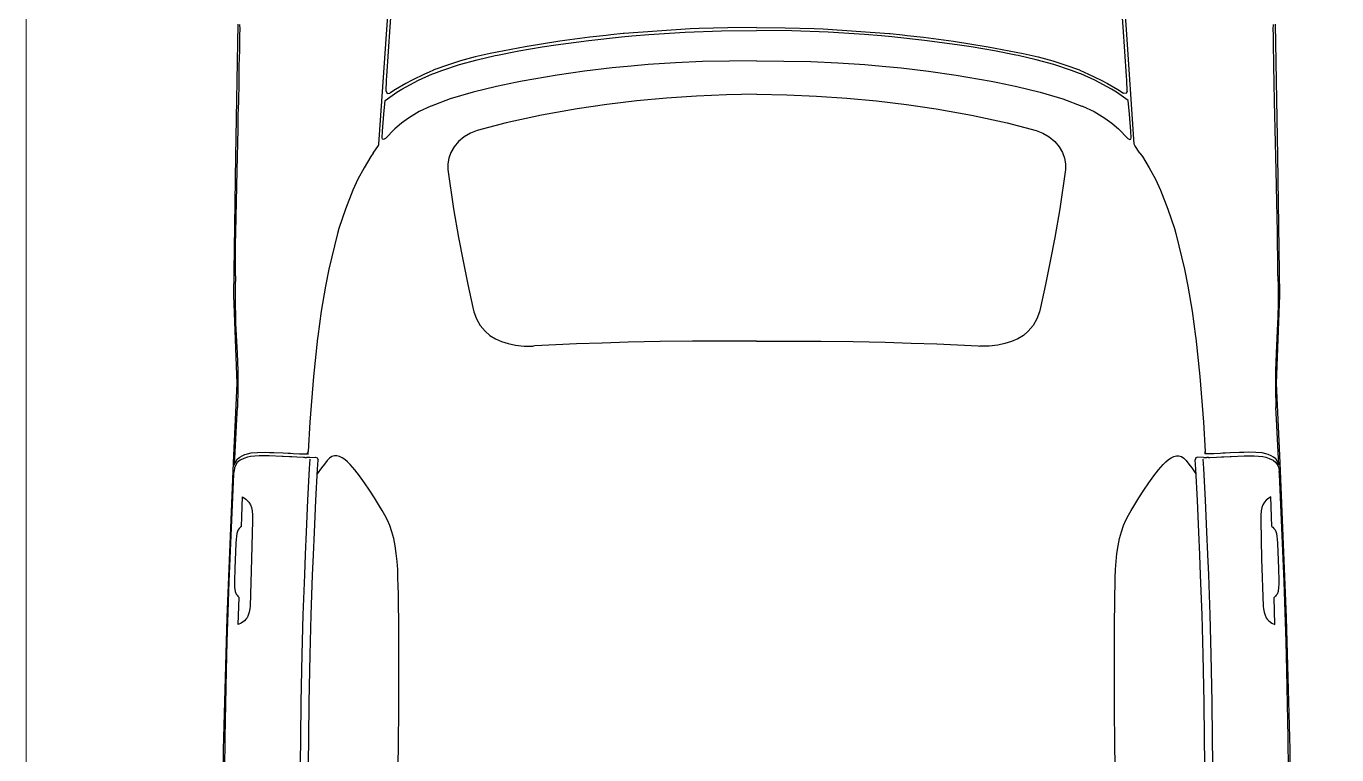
# Model space of a CAD drawing. Header units: inches. Extents: x 13 to 261, y -112 to -47.
# Drawn here: x 50.412 to 52.495, y -81.097 to -79.94 of the extents above; entities that cross this region are included whole.
import ezdxf

# ---------------------------------------------------------------- set-up
doc = ezdxf.new("R2010")
doc.units = ezdxf.units.IN
doc.header["$MEASUREMENT"] = 0
doc.layers.add('CAJONES', color=3, linetype='Continuous', lineweight=20)
doc.layers.add('CONTORNO', color=7, linetype='Continuous')

msp = doc.modelspace()

# ---------------------------------------------------------------- linework, layer by layer
for p, q in [((50.9723, -80.1275), (50.9847, -79.9451)), ((52.1731, -80.1275), (52.1607, -79.9451)), ((50.8543, -80.6251), (50.8569, -80.6251)), ((50.8595, -80.6195), (50.8597, -80.6157)), ((52.2859, -80.6195), (52.2857, -80.6157)), ((52.2911, -80.6251), (52.2885, -80.6251)), ((50.7537, -80.7347), (50.7553, -80.6879)), ((52.3917, -80.7347), (52.3901, -80.6879)), ((50.7487, -80.8905), (50.7499, -80.8475)), ((52.3967, -80.8905), (52.3955, -80.8475))]:
    msp.add_line(p, q)
for points in [[(50.9847, -79.9451), (50.9857, -79.9309), (50.9893, -79.8815), (50.9901, -79.8699), (50.9921, -79.8443), (50.9959, -79.7961), (50.9991, -79.7551), (51.0029, -79.7143), (51.0091, -79.6507), (51.0135, -79.6107), (51.0183, -79.5703), (51.0197, -79.5599), (51.0215, -79.5471), (51.0235, -79.5345), (51.0247, -79.5263), (51.0261, -79.5183), (51.0305, -79.4999), (51.0325, -79.4931), (51.0349, -79.4865)], [(52.1607, -79.9451), (52.1597, -79.9309), (52.1561, -79.8815), (52.1553, -79.8699), (52.1533, -79.8443), (52.1495, -79.7961), (52.1463, -79.7551), (52.1425, -79.7143), (52.1363, -79.6507), (52.1319, -79.6107), (52.1271, -79.5703), (52.1257, -79.5599), (52.1239, -79.5471), (52.1219, -79.5345), (52.1207, -79.5263), (52.1193, -79.5183), (52.1149, -79.4999), (52.1129, -79.4931), (52.1105, -79.4865)], [(50.9835, -80.0429), (50.9843, -80.0259), (50.9847, -80.0191), (50.9899, -79.9411), (50.9953, -79.8671), (50.9991, -79.8179), (50.9999, -79.8081), (50.9999, -79.8069), (51.0031, -79.7661), (51.0067, -79.7255), (51.0105, -79.6861), (51.0125, -79.6661), (51.0159, -79.6319), (51.0197, -79.5981), (51.0197, -79.5981), (51.0237, -79.5665), (51.0243, -79.5615), (51.0281, -79.5353), (51.0289, -79.5311), (51.0313, -79.5169)], [(52.1619, -80.0429), (52.1611, -80.0259), (52.1607, -80.0191), (52.1555, -79.9411), (52.1501, -79.8671), (52.1463, -79.8179), (52.1455, -79.8081), (52.1455, -79.8069), (52.1423, -79.7661), (52.1387, -79.7255), (52.1349, -79.6861), (52.1329, -79.6661), (52.1295, -79.6319), (52.1257, -79.5981), (52.1257, -79.5981), (52.1217, -79.5665), (52.1211, -79.5615), (52.1173, -79.5353), (52.1165, -79.5311), (52.1141, -79.5169)], [(50.7445, -80.3363), (50.7443, -80.3249), (50.7443, -80.3063), (50.7445, -80.2871), (50.7447, -80.2671), (50.7451, -80.2433), (50.7457, -80.2191), (50.7463, -80.1943), (50.7469, -80.1691), (50.7475, -80.1473), (50.7479, -80.1253), (50.7483, -80.1033), (50.7487, -80.0813), (50.7493, -80.0593), (50.7499, -80.0297), (50.7503, -80.0033), (50.7505, -79.9895), (50.7509, -79.9793), (50.7511, -79.9613), (50.7511, -79.9541), (50.7515, -79.9445), (50.7511, -79.9373)], [(52.401, -80.3363), (52.4011, -80.3249), (52.4011, -80.3063), (52.4009, -80.2871), (52.4007, -80.2671), (52.4003, -80.2433), (52.3997, -80.2191), (52.3991, -80.1943), (52.3985, -80.1691), (52.3979, -80.1473), (52.3975, -80.1253), (52.3971, -80.1033), (52.3967, -80.0813), (52.3961, -80.0593), (52.3955, -80.0297), (52.3951, -80.0033), (52.3949, -79.9895), (52.3945, -79.9793), (52.3943, -79.9613), (52.3943, -79.9541), (52.3939, -79.9445), (52.3943, -79.9373)], [(50.9819, -80.0577), (51.0009, -80.0449), (51.0087, -80.0401), (51.0351, -80.0259), (51.0575, -80.0157), (51.0595, -80.0149), (51.0721, -80.0101), (51.1001, -80.0007), (51.1285, -79.9931), (51.1571, -79.9865), (51.1605, -79.9857), (51.1945, -79.9793), (51.2319, -79.9729), (51.2537, -79.9697), (51.3057, -79.9627), (51.3579, -79.9569), (51.3741, -79.9553), (51.4011, -79.9531), (51.4589, -79.9495), (51.5167, -79.9475), (51.5727, -79.9469)], [(51.3619, -79.9515), (51.3607, -79.9515), (51.3407, -79.9537), (51.3335, -79.9545), (51.3073, -79.9575), (51.2597, -79.9639), (51.2045, -79.9725), (51.1491, -79.9831), (51.1253, -79.9887), (51.1019, -79.9951), (51.0827, -80.0011), (51.0597, -80.0095)], [(51.5727, -79.9419), (51.5271, -79.9423), (51.4815, -79.9435), (51.4671, -79.9441), (51.3619, -79.9515)], [(51.5727, -79.9419), (51.6183, -79.9423), (51.6639, -79.9435), (51.6783, -79.9441), (51.7835, -79.9515)], [(52.1635, -80.0577), (52.1445, -80.0449), (52.1367, -80.0401), (52.1103, -80.0259), (52.0879, -80.0157), (52.0859, -80.0149), (52.0733, -80.0101), (52.0453, -80.0007), (52.0169, -79.9931), (51.9883, -79.9865), (51.9849, -79.9857), (51.9509, -79.9793), (51.9135, -79.9729), (51.8917, -79.9697), (51.8397, -79.9627), (51.7875, -79.9569), (51.7713, -79.9553), (51.7443, -79.9531), (51.6865, -79.9495), (51.6287, -79.9475), (51.5727, -79.9469)], [(51.7835, -79.9515), (51.7847, -79.9515), (51.8047, -79.9537), (51.8119, -79.9545), (51.8381, -79.9575), (51.8857, -79.9639), (51.9409, -79.9725), (51.9963, -79.9831), (52.0201, -79.9887), (52.0435, -79.9951), (52.0627, -80.0011), (52.0857, -80.0095)], [(51.5727, -79.9951), (51.5297, -79.9953), (51.4867, -79.9961), (51.4437, -79.9979), (51.4005, -80.0009), (51.3731, -80.0033), (51.3431, -80.0063), (51.2993, -80.0115), (51.2557, -80.0177), (51.1999, -80.0271), (51.1891, -80.0291), (51.1591, -80.0355), (51.1221, -80.0445), (51.0857, -80.0553), (51.0555, -80.0667), (51.0545, -80.0671), (51.0363, -80.0757), (51.0191, -80.0861), (51.0081, -80.0939), (50.9973, -80.1029), (50.9825, -80.1181)], [(51.5727, -79.9951), (51.6157, -79.9953), (51.6587, -79.9961), (51.7017, -79.9979), (51.7449, -80.0009), (51.7723, -80.0033), (51.8023, -80.0063), (51.8461, -80.0115), (51.8897, -80.0177), (51.9455, -80.0271), (51.9563, -80.0291), (51.9863, -80.0355), (52.0233, -80.0445), (52.0597, -80.0553), (52.0899, -80.0667), (52.0909, -80.0671), (52.1091, -80.0757), (52.1263, -80.0861), (52.1373, -80.0939), (52.1481, -80.1029), (52.1629, -80.1181)], [(51.0597, -80.0095), (51.0591, -80.0099), (51.0521, -80.0127), (51.0449, -80.0159), (51.0249, -80.0255), (51.0151, -80.0309), (50.9987, -80.0405), (50.9897, -80.0465)], [(52.0857, -80.0095), (52.0863, -80.0099), (52.0933, -80.0127), (52.1005, -80.0159), (52.1205, -80.0255), (52.1303, -80.0309), (52.1467, -80.0405), (52.1557, -80.0465)], [(50.9835, -80.0429), (50.9855, -80.0467), (50.9897, -80.0465)], [(52.1619, -80.0429), (52.1599, -80.0467), (52.1557, -80.0465)], [(50.9775, -80.1173), (50.9781, -80.1065), (50.9801, -80.0799), (50.9819, -80.0577)], [(51.5727, -80.0481), (51.5249, -80.0491), (51.4773, -80.0509), (51.4295, -80.0541), (51.3821, -80.0585), (51.3347, -80.0643), (51.2875, -80.0713), (51.2309, -80.0815), (51.1745, -80.0937), (51.1285, -80.1055)], [(51.5727, -80.0481), (51.6205, -80.0491), (51.6681, -80.0509), (51.7159, -80.0541), (51.7633, -80.0585), (51.8107, -80.0643), (51.8579, -80.0713), (51.9145, -80.0815), (51.9709, -80.0937), (52.0169, -80.1055)], [(52.1679, -80.1173), (52.1673, -80.1065), (52.1653, -80.0799), (52.1635, -80.0577)], [(51.1285, -80.1055), (51.1177, -80.1097), (51.1075, -80.1157), (51.0989, -80.1231), (51.0917, -80.1317), (51.0867, -80.1405), (51.0833, -80.1495), (51.0817, -80.1587), (51.0819, -80.1677)], [(52.0169, -80.1055), (52.0277, -80.1097), (52.0379, -80.1157), (52.0465, -80.1231), (52.0537, -80.1317), (52.0587, -80.1405), (52.0621, -80.1495), (52.0637, -80.1587), (52.0635, -80.1677)], [(50.9633, -80.1415), (50.9717, -80.1295), (50.9721, -80.1285), (50.9723, -80.1275)], [(50.9825, -80.1181), (50.9793, -80.1197), (50.9781, -80.1193), (50.9775, -80.1173)], [(52.1629, -80.1181), (52.1661, -80.1197), (52.1673, -80.1193), (52.1679, -80.1173)], [(52.1821, -80.1415), (52.1737, -80.1295), (52.1733, -80.1285), (52.1731, -80.1275)], [(50.9633, -80.1415), (50.9595, -80.1469), (50.9487, -80.1647), (50.9389, -80.1831), (50.9309, -80.2005), (50.9189, -80.2307), (50.9087, -80.2615), (50.9065, -80.2693), (50.8925, -80.3261), (50.8871, -80.3527), (50.8805, -80.3927), (50.8749, -80.4331), (50.8745, -80.4353), (50.8681, -80.4965), (50.8625, -80.5691), (50.8597, -80.6157)], [(52.1821, -80.1415), (52.1859, -80.1469), (52.1967, -80.1647), (52.2065, -80.1831), (52.2145, -80.2005), (52.2265, -80.2307), (52.2367, -80.2615), (52.2389, -80.2693), (52.2529, -80.3261), (52.2583, -80.3527), (52.2649, -80.3927), (52.2705, -80.4331), (52.2709, -80.4353), (52.2773, -80.4965), (52.2829, -80.5691), (52.2857, -80.6157)], [(51.0819, -80.1677), (51.0909, -80.2301), (51.0989, -80.2757), (51.1061, -80.3131), (51.1137, -80.3501), (51.1217, -80.3867), (51.1233, -80.3937)], [(52.0635, -80.1677), (52.0545, -80.2301), (52.0465, -80.2757), (52.0393, -80.3131), (52.0317, -80.3501), (52.0237, -80.3867), (52.0221, -80.3937)], [(50.7445, -80.3363), (50.7439, -80.3551), (50.7437, -80.3797), (50.7441, -80.4025), (50.7445, -80.4119), (50.7469, -80.4595), (50.7479, -80.4877), (50.7481, -80.5159), (50.7473, -80.5459)], [(52.401, -80.3363), (52.4015, -80.3551), (52.4017, -80.3797), (52.4013, -80.4025), (52.4009, -80.4119), (52.3985, -80.4595), (52.3975, -80.4877), (52.3973, -80.5159), (52.3981, -80.5459)], [(51.1233, -80.3937), (51.1271, -80.4051), (51.1331, -80.4155), (51.1411, -80.4247), (51.1487, -80.4311), (51.1575, -80.4365), (51.1673, -80.4409), (51.1779, -80.4443), (51.1891, -80.4467), (51.2031, -80.4483), (51.2177, -80.4481)], [(52.0221, -80.3937), (52.0183, -80.4051), (52.0123, -80.4155), (52.0043, -80.4247), (51.9967, -80.4311), (51.9879, -80.4365), (51.9781, -80.4409), (51.9675, -80.4443), (51.9563, -80.4467), (51.9423, -80.4483), (51.9277, -80.4481)], [(51.5727, -80.4401), (51.5217, -80.4401), (51.4705, -80.4403), (51.4195, -80.4409), (51.3685, -80.4421), (51.3273, -80.4433), (51.2861, -80.4447), (51.2533, -80.4463), (51.2203, -80.4479), (51.2177, -80.4481)], [(51.5727, -80.4401), (51.6237, -80.4401), (51.6749, -80.4403), (51.7259, -80.4409), (51.7769, -80.4421), (51.8181, -80.4433), (51.8593, -80.4447), (51.8921, -80.4463), (51.9251, -80.4479), (51.9277, -80.4481)], [(50.7427, -80.6371), (50.7465, -80.5645), (50.7473, -80.5459)], [(52.4027, -80.6371), (52.3989, -80.5645), (52.3981, -80.5459)], [(50.8197, -80.6237), (50.8185, -80.6235), (50.7977, -80.6227), (50.7975, -80.6227), (50.7819, -80.6225), (50.7681, -80.6237), (50.7633, -80.6247), (50.7577, -80.6265), (50.7517, -80.6295), (50.7471, -80.6333), (50.7441, -80.6379), (50.7427, -80.6417), (50.7419, -80.6471)], [(50.7427, -80.6371), (50.7429, -80.6359), (50.7433, -80.6347), (50.7451, -80.6309), (50.7475, -80.6275), (50.7509, -80.6245), (50.7547, -80.6223), (50.7593, -80.6203), (50.7635, -80.6191), (50.7691, -80.6179), (50.7793, -80.6171), (50.7915, -80.6169), (50.7981, -80.6171), (50.8051, -80.6173), (50.8201, -80.6179), (50.8277, -80.6183), (50.8315, -80.6185), (50.8359, -80.6187), (50.8459, -80.6191), (50.8503, -80.6193), (50.8577, -80.6195), (50.8603, -80.6193)], [(50.8543, -80.6251), (50.8521, -80.6249), (50.8415, -80.6245), (50.8337, -80.6243), (50.8335, -80.6241), (50.8299, -80.6241), (50.8201, -80.6237), (50.8197, -80.6237)], [(50.8475, -81.1149), (50.8481, -81.0667), (50.8487, -81.0184), (50.8487, -81.0141), (50.8504, -80.9382), (50.852, -80.8749), (50.8542, -80.8114), (50.8556, -80.7791), (50.857, -80.7433), (50.8594, -80.693), (50.862, -80.6428), (50.8624, -80.6354), (50.8628, -80.628)], [(50.8623, -80.6249), (50.8589, -80.6251), (50.8569, -80.6251)], [(50.8577, -80.6195), (50.8583, -80.6191), (50.8593, -80.6177), (50.8595, -80.6169), (50.8597, -80.6157)], [(50.8577, -80.6195), (50.8589, -80.6195), (50.8595, -80.6195)], [(50.8623, -80.6249), (50.8713, -80.6245), (50.8743, -80.6255), (50.8755, -80.6287)], [(51.0021, -81.1427), (51.0031, -81.0827), (51.0037, -81.0225), (51.0039, -80.9623), (51.0039, -80.9023), (51.0033, -80.8421), (51.0029, -80.8291), (51.0025, -80.8163), (51.0021, -80.8033), (51.0011, -80.7905), (50.9999, -80.7779), (50.9981, -80.7657), (50.9959, -80.7541), (50.9929, -80.7431), (50.9895, -80.7333), (50.9857, -80.7245), (50.9817, -80.7167), (50.9775, -80.7093), (50.9733, -80.7023), (50.9651, -80.6893), (50.9571, -80.6769), (50.9493, -80.6653), (50.9415, -80.6545), (50.9339, -80.6445), (50.9265, -80.6361), (50.9221, -80.6319), (50.9179, -80.6283), (50.9137, -80.6255), (50.9095, -80.6235), (50.9055, -80.6225), (50.9015, -80.6225), (50.8975, -80.6237), (50.8937, -80.6261), (50.8901, -80.6299), (50.8855, -80.6357), (50.8811, -80.6417), (50.8743, -80.6513)], [(52.1433, -81.1427), (52.1423, -81.0827), (52.1417, -81.0225), (52.1415, -80.9623), (52.1415, -80.9023), (52.1421, -80.8421), (52.1425, -80.8291), (52.1429, -80.8163), (52.1433, -80.8033), (52.1443, -80.7905), (52.1455, -80.7779), (52.1473, -80.7657), (52.1495, -80.7541), (52.1525, -80.7431), (52.1559, -80.7333), (52.1597, -80.7245), (52.1637, -80.7167), (52.1679, -80.7093), (52.1721, -80.7023), (52.1803, -80.6893), (52.1883, -80.6769), (52.1961, -80.6653), (52.2039, -80.6545), (52.2115, -80.6445), (52.2189, -80.6361), (52.2233, -80.6319), (52.2275, -80.6283), (52.2317, -80.6255), (52.2359, -80.6235), (52.2399, -80.6225), (52.2439, -80.6225), (52.2479, -80.6237), (52.2517, -80.6261), (52.2553, -80.6299), (52.2599, -80.6357), (52.2643, -80.6417), (52.2711, -80.6513)], [(52.2831, -80.6249), (52.2741, -80.6245), (52.2711, -80.6255), (52.2699, -80.6287)], [(52.2979, -81.1149), (52.2973, -81.0667), (52.2967, -81.0184), (52.2967, -81.0141), (52.2951, -80.9382), (52.2935, -80.8749), (52.2913, -80.8114), (52.2899, -80.7791), (52.2885, -80.7433), (52.2861, -80.693), (52.2835, -80.6428), (52.2831, -80.6354), (52.2827, -80.628)], [(52.2831, -80.6249), (52.2865, -80.6251), (52.2885, -80.6251)], [(52.4027, -80.6371), (52.4025, -80.6359), (52.4021, -80.6347), (52.4003, -80.6309), (52.3979, -80.6275), (52.3945, -80.6245), (52.3907, -80.6223), (52.3861, -80.6203), (52.3819, -80.6191), (52.3763, -80.6179), (52.3661, -80.6171), (52.3539, -80.6169), (52.3473, -80.6171), (52.3403, -80.6173), (52.3253, -80.6179), (52.3177, -80.6183), (52.3139, -80.6185), (52.3095, -80.6187), (52.2995, -80.6191), (52.2951, -80.6193), (52.2877, -80.6195), (52.2851, -80.6193)], [(52.2877, -80.6195), (52.2871, -80.6191), (52.2861, -80.6177), (52.2859, -80.6169), (52.2857, -80.6157)], [(52.2877, -80.6195), (52.2865, -80.6195), (52.2859, -80.6195)], [(52.2911, -80.6251), (52.2933, -80.6249), (52.3039, -80.6245), (52.3117, -80.6243), (52.3119, -80.6241), (52.3155, -80.6241), (52.3253, -80.6237), (52.3257, -80.6237)], [(52.3257, -80.6237), (52.3269, -80.6235), (52.3477, -80.6227), (52.3479, -80.6227), (52.3635, -80.6225), (52.3773, -80.6237), (52.3821, -80.6247), (52.3877, -80.6265), (52.3937, -80.6295), (52.3983, -80.6333), (52.4013, -80.6379), (52.4027, -80.6417), (52.4035, -80.6471)], [(50.7269, -81.2291), (50.7269, -81.1761), (50.7271, -81.1231), (50.7277, -81.0701), (50.7287, -81.0171), (50.7299, -80.9643), (50.7311, -80.9177), (50.7327, -80.8711), (50.7343, -80.8223), (50.7363, -80.7735), (50.7383, -80.7247), (50.7417, -80.6519), (50.7419, -80.6471)], [(50.8603, -81.1151), (50.8609, -81.0669), (50.8615, -81.0185), (50.8615, -81.0143), (50.8631, -80.9385), (50.8647, -80.8753), (50.8669, -80.8119), (50.8683, -80.7797), (50.8697, -80.7439), (50.8721, -80.6937), (50.8747, -80.6435), (50.8751, -80.6361), (50.8755, -80.6287)], [(52.2851, -81.1151), (52.2845, -81.0669), (52.2839, -81.0185), (52.2839, -81.0143), (52.2823, -80.9385), (52.2807, -80.8753), (52.2785, -80.8119), (52.2771, -80.7797), (52.2757, -80.7439), (52.2733, -80.6937), (52.2707, -80.6435), (52.2703, -80.6361), (52.2699, -80.6287)], [(52.4185, -81.2291), (52.4185, -81.1761), (52.4183, -81.1231), (52.4177, -81.0701), (52.4167, -81.0171), (52.4155, -80.9643), (52.4143, -80.9177), (52.4127, -80.8711), (52.4111, -80.8223), (52.4091, -80.7735), (52.4071, -80.7247), (52.4037, -80.6519), (52.4035, -80.6471)], [(50.7553, -80.6879), (50.7605, -80.6911), (50.7625, -80.6929), (50.7653, -80.6959), (50.7679, -80.7001), (50.7697, -80.7047), (50.7707, -80.7101), (50.7713, -80.7169), (50.7711, -80.7255), (50.7699, -80.7861), (50.7673, -80.8613), (50.7669, -80.8657), (50.7661, -80.8711), (50.7645, -80.8759), (50.7627, -80.8797), (50.7609, -80.8821), (50.7583, -80.8847), (50.7535, -80.8883), (50.7487, -80.8905)], [(52.3901, -80.6879), (52.3849, -80.6911), (52.3829, -80.6929), (52.3801, -80.6959), (52.3775, -80.7001), (52.3757, -80.7047), (52.3747, -80.7101), (52.3741, -80.7169), (52.3743, -80.7255), (52.3755, -80.7861), (52.3781, -80.8613), (52.3785, -80.8657), (52.3793, -80.8711), (52.3809, -80.8759), (52.3827, -80.8797), (52.3845, -80.8821), (52.3871, -80.8847), (52.3919, -80.8883), (52.3967, -80.8905)], [(50.7537, -80.7347), (50.7521, -80.7361), (50.7503, -80.7379), (50.7485, -80.7403), (50.7473, -80.7429), (50.7465, -80.7457), (50.7457, -80.7507), (50.7453, -80.7549), (50.7449, -80.7617), (50.7433, -80.8017), (50.7427, -80.8215), (50.7427, -80.8269), (50.7429, -80.8313), (50.7439, -80.8383), (50.7453, -80.8421), (50.7469, -80.8441), (50.7481, -80.8457), (50.7499, -80.8475)], [(52.3917, -80.7347), (52.3933, -80.7361), (52.3951, -80.7379), (52.3969, -80.7403), (52.3981, -80.7429), (52.3989, -80.7457), (52.3997, -80.7507), (52.4001, -80.7549), (52.4005, -80.7617), (52.4021, -80.8017), (52.4027, -80.8215), (52.4027, -80.8269), (52.4025, -80.8313), (52.4015, -80.8383), (52.4001, -80.8421), (52.3985, -80.8441), (52.3973, -80.8457), (52.3955, -80.8475)]]:
    msp.add_lwpolyline(points)
at = {"layer": 'CAJONES'}
msp.add_line((50.4115, -78.7268), (50.4115, -83.7268), dxfattribs=at)
at = {"layer": 'CONTORNO'}
for points in [[(50.7527, -82.6349), (50.7501, -82.3374, -0.060864), (50.758, -82.2227, -0.13703), (50.7665, -82.2056, -0.087681), (50.7766, -82.1455), (50.7623, -81.9934), (50.7543, -81.8765), (50.7458, -81.7653), (50.7415, -81.7642), (50.7309, -81.5145), (50.7266, -81.3216, -0.135415), (50.6527, -81.2406, -0.256049), (50.6633, -81.1917, -0.422846), (50.6729, -81.1912), (50.726, -81.2257), (50.7249, -81.0893), (50.7308, -80.8795), (50.7409, -80.6334), (50.7468, -80.5076), (50.7414, -80.3672), (50.7446, -80.1466), (50.7484, -79.9368)], [(52.3971, -79.9368), (52.4008, -80.1466), (52.404, -80.3672), (52.3987, -80.5076), (52.4045, -80.6334), (52.4147, -80.8795), (52.4205, -81.0893), (52.4195, -81.2257), (52.4726, -81.1912, -0.422846), (52.4822, -81.1917, -0.256049), (52.4928, -81.2406, -0.135415), (52.4188, -81.3216), (52.4146, -81.5145), (52.4039, -81.7642), (52.3997, -81.7653), (52.3912, -81.8765), (52.3832, -81.9934), (52.3689, -82.1455, -0.087681), (52.3789, -82.2056, -0.13703), (52.3874, -82.2227, -0.060864), (52.3954, -82.3374), (52.3927, -82.6349)]]:
    msp.add_lwpolyline(points, format="xyb", dxfattribs=at)

doc.saveas('drawing.dxf')
